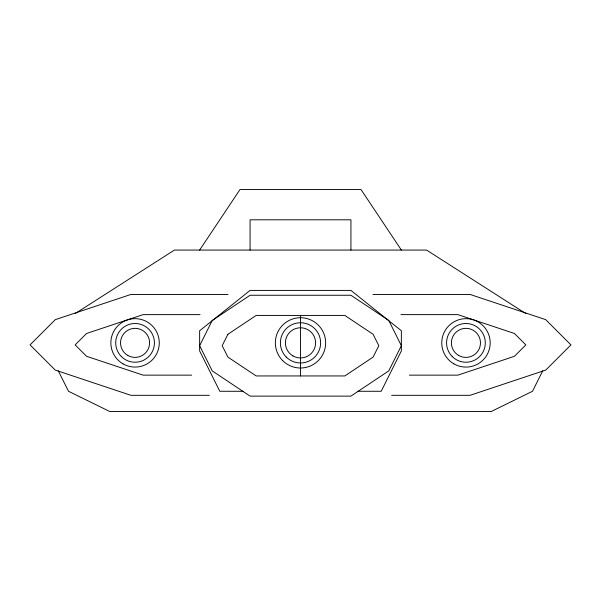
<?xml version="1.0" encoding="UTF-8"?>
<svg xmlns="http://www.w3.org/2000/svg" width="601" height="601" viewBox="0 0 601 601"><rect width="100%" height="100%" fill="white"/><g stroke="black" fill="none" stroke-linecap="round" stroke-linejoin="round"><path stroke-width="0.9" d="M542.786 370.697L532.494 391.281L491.37 411.452L109.63 411.452L68.506 391.281L58.214 370.697M199.637 250.069L239.979 189.548L361.021 189.548L401.363 250.069M75.125 313.609L174.418 250.069L426.582 250.069L525.875 313.609M228.049 294.445L130.913 294.445L55.269 319.664L30.05 344.884L55.269 370.096L130.913 395.315L209.366 395.315M372.951 294.445L470.087 294.445L545.731 319.664L570.95 344.884L545.731 370.096L470.087 395.315L391.634 395.315M200.058 314.623L143.128 314.623L86.559 333.48L75.155 344.884L86.559 356.288L143.128 375.144L191.659 375.144M400.942 314.623L457.872 314.623L514.441 333.48L525.845 344.884L514.441 356.288L457.872 375.144L409.341 375.144M243.262 391.281L219.808 391.281L199.637 350.931L199.637 330.76L250.069 290.411L350.931 290.411L401.363 330.76L401.363 350.931L381.192 391.281L357.738 391.281M350.931 250.069L350.931 219.808L250.069 219.808L250.069 250.069M300.5 315.427L300.5 375.948M212.243 320.468L199.637 345.688L212.243 370.907L250.069 396.119L350.931 396.119L388.757 370.907L401.363 345.688L388.757 320.468L350.931 295.256L250.069 295.256L212.243 320.468M227.892 334.284L222.19 345.688L227.892 357.092L256.176 375.948L344.824 375.948L373.108 357.092L378.81 345.688L373.108 334.284L344.824 315.427L256.176 315.427L227.892 334.284M122.965 363.83A24.205 24.205 0 0 0 159.273 342.87A24.205 24.205 0 0 0 122.965 321.903A24.205 24.205 0 0 0 122.965 363.83M127.803 355.446A14.522 14.522 0 0 0 149.589 342.87A14.522 14.522 0 0 0 127.803 330.287A14.522 14.522 0 0 0 127.803 355.446M121.372 356.558A19.367 19.367 0 0 0 153.773 347.881A19.367 19.367 0 0 0 130.056 324.164A19.367 19.367 0 0 0 121.372 356.558M453.868 363.845A24.205 24.205 0 0 0 490.183 342.878A24.205 24.205 0 0 0 453.868 321.911A24.205 24.205 0 0 0 453.868 363.845M458.668 355.446A14.522 14.522 0 0 0 480.462 342.87A14.522 14.522 0 0 0 458.668 330.287A14.522 14.522 0 0 0 458.668 355.446M452.237 356.558A19.367 19.367 0 0 0 484.639 347.881A19.367 19.367 0 0 0 460.922 324.164A19.367 19.367 0 0 0 452.237 356.558M282.718 360.645A25.144 25.144 0 0 0 324.788 349.369A25.144 25.144 0 0 0 293.994 318.575A25.144 25.144 0 0 0 282.718 360.645M286.279 357.084A20.118 20.118 0 0 0 319.927 348.069A20.118 20.118 0 0 0 295.294 323.436A20.118 20.118 0 0 0 286.279 357.084M292.957 355.927A15.085 15.085 0 0 0 315.585 342.863A15.085 15.085 0 0 0 292.957 329.799A15.085 15.085 0 0 0 292.957 355.927"/></g></svg>
